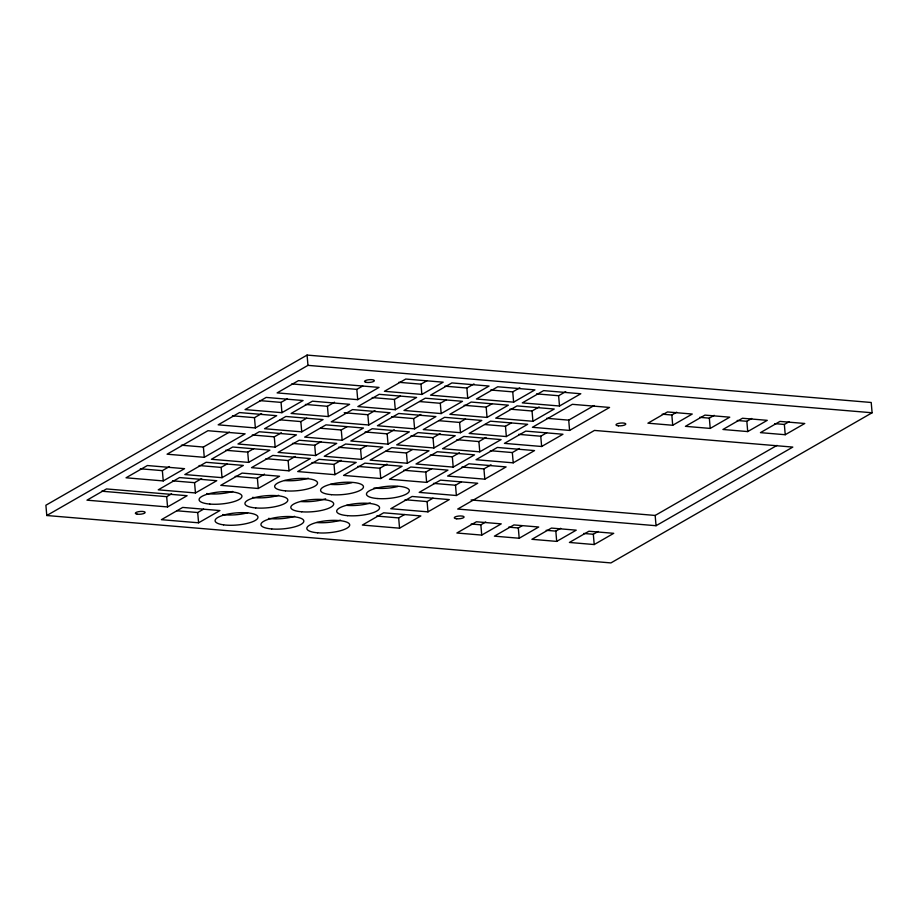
<?xml version="1.0" encoding="UTF-8"?>
<svg xmlns="http://www.w3.org/2000/svg" width="918" height="918" viewBox="0 0 918 918"><rect width="100%" height="100%" fill="white"/><g stroke="black" fill="none" stroke-linecap="round" stroke-linejoin="round"><path stroke-width="1.38" d="M307.082 355.082L45.9 505.233L46.784 515.514L610.918 562.918L872.1 412.767L871.216 402.486L307.082 355.082L307.966 365.364L46.784 515.514M140.316 468.788L162.36 470.636L169.463 466.551M181.351 445.196L203.394 447.043L229.385 432.103M232.449 415.82L254.481 417.667L261.596 413.582M259.771 400.604L281.057 402.394L287.277 398.825M163.243 480.917L184.552 468.662L147.362 465.541L126.041 477.785L163.243 480.917L162.36 470.636M204.278 457.325L245.129 433.835L207.927 430.714L167.076 454.203L204.278 457.325L203.394 447.043M255.365 427.949L276.685 415.693L239.483 412.572L218.174 424.827L255.365 427.949L254.481 417.667M281.941 412.675L303.078 400.523L266.186 397.425L245.049 409.577L281.941 412.675L281.057 402.394M101.634 491.199L166.674 496.672L171.563 493.861M172.527 480.825L194.57 482.673L201.673 478.588M199.103 465.541L221.146 467.4L227.067 463.992M225.667 450.268L247.711 452.115L253.632 448.718M252.243 434.994L274.287 436.842L281.39 432.757M280.197 419.836L300.852 421.569L306.773 418.16M305.384 404.436L327.428 406.295L334.531 402.21M291.798 383.919L356.838 389.381L362.759 385.985M167.558 506.943L187.1 495.709L106.499 488.938L86.969 500.172L167.558 506.943L166.674 496.672M195.454 492.955L216.763 480.699L179.572 477.567L158.252 489.822L195.454 492.955L194.57 482.673M222.018 477.67L243.339 465.426L206.137 462.293L184.828 474.549L222.018 477.67L221.146 467.4M248.594 462.397L269.903 450.141L232.713 447.02L211.404 459.275L248.594 462.397L247.711 452.115M275.171 447.123L296.48 434.868L259.289 431.747L237.969 444.002L275.171 447.123L274.287 436.842M301.735 431.85L323.056 419.595L285.854 416.474L264.545 428.717L301.735 431.85L300.852 421.569M328.311 416.565L349.62 404.322L312.43 401.189L291.109 413.444L328.311 416.565L327.428 406.295M357.722 399.663L379.031 387.407L298.442 380.637L277.121 392.893L357.722 399.663L356.838 389.381M177.048 510.787L197.703 512.531L203.624 509.123M235.157 476.35L257.384 478.221L264.487 474.136M265.91 458.679L288.137 460.538L295.24 456.453M292.475 443.394L314.702 445.264L320.921 441.696M320.439 428.236L341.278 429.991L347.199 426.583M344.227 412.733L367.843 414.718L374.946 410.633M372.226 397.574L394.419 399.433L400.34 396.037M398.802 382.301L420.983 384.16L426.904 380.763M198.586 522.801L219.907 510.557L182.705 507.424L161.396 519.68L198.586 522.801L197.703 512.531M258.268 488.491L279.577 476.247L242.077 473.091L220.768 485.347L258.268 488.491L257.384 478.221M289.009 470.819L310.33 458.564L272.818 455.42L251.509 467.664L289.009 470.819L288.137 460.538M315.585 455.546L336.722 443.394L299.211 440.238L278.074 452.39L315.585 455.546L314.702 445.264M342.15 440.273L363.471 428.017L325.959 424.862L304.65 437.117L342.15 440.273L341.278 429.991M368.726 424.988L390.035 412.744L352.535 409.589L331.226 421.844L368.726 424.988L367.843 414.718M395.302 409.715L416.611 397.46L379.168 394.315L357.859 406.571L395.302 409.715L394.419 399.433M421.867 394.442L443.187 382.186L405.745 379.042L384.424 391.298L421.867 394.442L420.983 384.16M311.959 462.546L334.003 464.393L341.106 460.308M338.535 447.273L360.579 449.12L366.5 445.712M365.112 431.988L387.155 433.847L394.258 429.762M391.676 416.715L413.72 418.574L420.823 414.488M419.629 401.556L440.296 403.289L446.217 399.892M444.817 386.168L466.86 388.016L473.963 383.931M334.886 474.675L356.207 462.42L319.005 459.298L297.696 471.554L334.886 474.675L334.003 464.393M361.462 459.402L382.772 447.146L345.581 444.025L324.261 456.269L361.462 459.402L360.579 449.12M388.027 444.128L409.348 431.873L372.146 428.74L350.837 440.996L388.027 444.128L387.155 433.847M414.603 428.844L435.912 416.588L398.722 413.467L377.401 425.722L414.603 428.844L413.72 418.574M441.168 413.57L462.488 401.315L425.286 398.194L403.977 410.449L441.168 413.57L440.296 403.289M467.744 398.297L489.053 386.042L451.863 382.921L430.553 395.165L467.744 398.297L466.86 388.016M357.836 466.401L379.88 468.249L386.983 464.164M385.789 451.243L406.456 452.976L412.469 449.51M410.977 435.843L433.021 437.702L440.124 433.617M438.93 420.685L459.597 422.429L465.518 419.021M464.129 405.297L486.161 407.144L492.082 403.748M490.694 390.024L512.737 391.871L519.84 387.786M380.763 478.53L402.073 466.275L364.882 463.154L343.561 475.409L380.763 478.53L379.88 468.249M407.34 463.257L429.004 450.795L391.802 447.674L370.138 460.125L407.34 463.257L406.456 452.976M433.904 447.973L455.225 435.729L418.023 432.596L396.714 444.851L433.904 447.973L433.021 437.702M460.48 432.699L481.789 420.444L444.599 417.323L423.278 429.578L460.48 432.699L459.597 422.429M487.045 417.426L508.365 405.171L471.163 402.05L449.854 414.305L487.045 417.426L486.161 407.144M513.621 402.153L534.93 389.898L497.74 386.776L476.419 399.02L513.621 402.153L512.737 391.871M403.713 470.257L425.757 472.104L431.678 468.708M430.29 454.984L452.333 456.831L459.436 452.746M456.854 439.699L478.898 441.558L486.001 437.473M484.807 424.541L505.474 426.273L511.395 422.877M509.995 409.153L532.038 411L539.141 406.915M536.571 393.879L558.614 395.727L565.717 391.642M426.64 482.386L447.95 470.131L410.759 467.01L389.439 479.265L426.64 482.386L425.757 472.104M453.205 467.113L474.526 454.858L437.324 451.725L416.015 463.98L453.205 467.113L452.333 456.831M479.781 451.828L501.09 439.584L463.9 436.452L442.579 448.707L479.781 451.828L478.898 441.558M506.346 436.555L527.666 424.3L490.464 421.178L469.155 433.434L506.346 436.555L505.474 426.273M532.922 421.282L554.231 409.026L517.041 405.905L495.731 418.16L532.922 421.282L532.038 411M559.498 406.008L580.807 393.753L543.617 390.62L522.296 402.876L559.498 406.008L558.614 395.727M376.621 516.054L398.664 517.913L404.586 514.505M405.045 499.725L427.088 501.572L433.009 498.164M433.457 483.384L455.5 485.232L461.421 481.835M461.88 467.044L483.924 468.891L491.027 464.806M490.304 450.704L512.336 452.563L519.45 448.477M518.716 434.363L540.759 436.222L546.68 432.814M546.669 418.298L568.712 420.146L594.141 405.526M399.548 528.183L420.857 515.939L383.667 512.806L362.358 525.062L399.548 528.183L398.664 517.913M427.972 511.854L449.281 499.599L412.09 496.466L390.77 508.721L427.972 511.854L427.088 501.572M456.384 495.513L477.704 483.258L440.502 480.137L419.193 492.381L456.384 495.513L455.5 485.232M484.807 479.173L506.116 466.918L468.926 463.797L447.605 476.052L484.807 479.173L483.924 468.891M513.219 462.833L534.54 450.577L497.338 447.456L476.029 459.711L513.219 462.833L512.336 452.563M541.643 446.492L562.952 434.248L525.762 431.116L504.441 443.371L541.643 446.492L540.759 436.222M569.596 430.427L609.563 407.454L572.362 404.322L532.406 427.306L569.596 430.427L568.712 420.146M471.186 524.006L480.848 524.821L485.725 522.009M662.188 414.179L671.838 414.993L676.715 412.182M481.732 535.091L501.251 523.868L476.419 521.78L456.889 533.002L481.732 535.091L480.848 524.821M672.71 425.264L692.252 414.041L667.455 411.952L647.913 423.187L672.71 425.264L671.838 414.993M508.675 527.15L518.314 527.965L521.975 525.853M699.7 417.334L709.339 418.138L714.227 415.338M519.198 538.246L538.717 527.012L513.919 524.935L494.4 536.158L519.198 538.246L518.314 527.965M710.222 428.419L729.753 417.185L704.955 415.108L685.425 426.331L710.222 428.419L709.339 418.138M546.176 530.306L555.815 531.12L560.703 528.309M737.2 420.478L746.839 421.293L751.727 418.482M556.698 541.39L576.229 530.168L551.431 528.079L531.901 539.314L556.698 541.39L555.815 531.12M747.722 431.575L767.264 420.341L742.467 418.252L722.925 429.486L747.722 431.575L746.839 421.293M583.687 533.461L593.326 534.265L598.203 531.465M774.712 423.634L784.351 424.449L789.239 421.637M594.21 544.546L613.729 533.324L588.931 531.235L569.412 542.458L594.21 544.546L593.326 534.265M785.234 434.719L804.765 423.485L779.967 421.408L760.437 432.642L785.234 434.719L784.351 424.449M471.095 499.977L655.165 515.446L777.007 445.391M656.049 525.716L792.808 447.089L594.462 430.427L457.703 509.054L656.049 525.716L655.165 515.446M307.966 365.364L872.1 412.767M370.356 503.03A21.504 6.07 -4.9 0 1 346.591 505.359M340.498 520.185A21.504 6.07 -4.9 0 1 316.744 522.526M232.724 491.463A21.504 6.07 -4.9 0 1 206.63 493.54M278.602 495.318A21.504 6.07 -4.9 0 1 252.507 497.395M308.333 478.232A21.504 6.07 -4.9 0 1 284.569 480.562M397.804 486.529A21.504 6.07 -4.9 0 1 374.039 487.986M294.598 516.341A21.504 6.07 -4.9 0 1 268.492 518.406M351.938 482.673A21.504 6.07 -4.9 0 1 330.503 484.383M247.665 512.783A21.504 6.07 -4.9 0 1 222.695 514.562M325.661 498.795A21.504 6.07 -4.9 0 1 300.84 501.515M347.474 515.641A21.504 6.07 -4.9 0 0 379.57 507.803A21.504 6.07 -4.9 0 0 347.348 505.095A21.504 6.07 -4.9 0 0 347.474 515.641M317.617 532.807A21.504 6.07 -4.9 0 0 349.712 524.97A21.504 6.07 -4.9 0 0 317.502 522.262A21.504 6.07 -4.9 0 0 317.617 532.807M301.712 511.796A21.504 6.07 -4.9 0 0 333.693 503.913A21.504 6.07 -4.9 0 0 301.356 501.274A21.504 6.07 -4.9 0 0 301.712 511.796M209.843 504.074A21.504 6.07 -4.9 0 0 241.939 496.236A21.504 6.07 -4.9 0 0 209.729 493.54A21.504 6.07 -4.9 0 0 209.843 504.074M255.72 507.929A21.504 6.07 -4.9 0 0 287.816 500.092A21.504 6.07 -4.9 0 0 255.606 497.384A21.504 6.07 -4.9 0 0 255.72 507.929M285.452 490.843A21.504 6.07 -4.9 0 0 317.536 483.006A21.504 6.07 -4.9 0 0 285.326 480.298A21.504 6.07 -4.9 0 0 285.452 490.843M377.252 498.52A21.504 6.07 -4.9 0 0 409.348 490.682A21.504 6.07 -4.9 0 0 377.137 487.974A21.504 6.07 -4.9 0 0 377.252 498.52M271.717 528.952A21.504 6.07 -4.9 0 0 303.835 521.126A21.504 6.07 -4.9 0 0 271.659 518.395A21.504 6.07 -4.9 0 0 271.717 528.952M331.375 494.664A21.504 6.07 -4.9 0 0 363.471 486.827A21.504 6.07 -4.9 0 0 331.26 484.119A21.504 6.07 -4.9 0 0 331.375 494.664M223.579 524.844A21.504 6.07 -4.9 0 0 257.797 518.05A21.504 6.07 -4.9 0 0 228.215 514.011A21.504 6.07 -4.9 0 0 223.579 524.844M618.445 425.826A4.934 1.388 -4.9 0 0 625.801 424.036A4.934 1.388 -4.9 0 0 618.422 423.416A4.934 1.388 -4.9 0 0 618.445 425.826M456.728 518.796A4.934 1.388 -4.9 0 0 464.083 517.006A4.934 1.388 -4.9 0 0 456.705 516.386A4.934 1.388 -4.9 0 0 456.728 518.796M137.241 514.172A4.934 1.388 -4.9 0 0 145.124 512.646A4.934 1.388 -4.9 0 0 138.411 511.693A4.934 1.388 -4.9 0 0 137.241 514.172M366.271 382.37A4.934 1.388 -4.9 0 0 374.303 380.936A4.934 1.388 -4.9 0 0 367.843 379.868A4.934 1.388 -4.9 0 0 366.271 382.37"/></g></svg>
